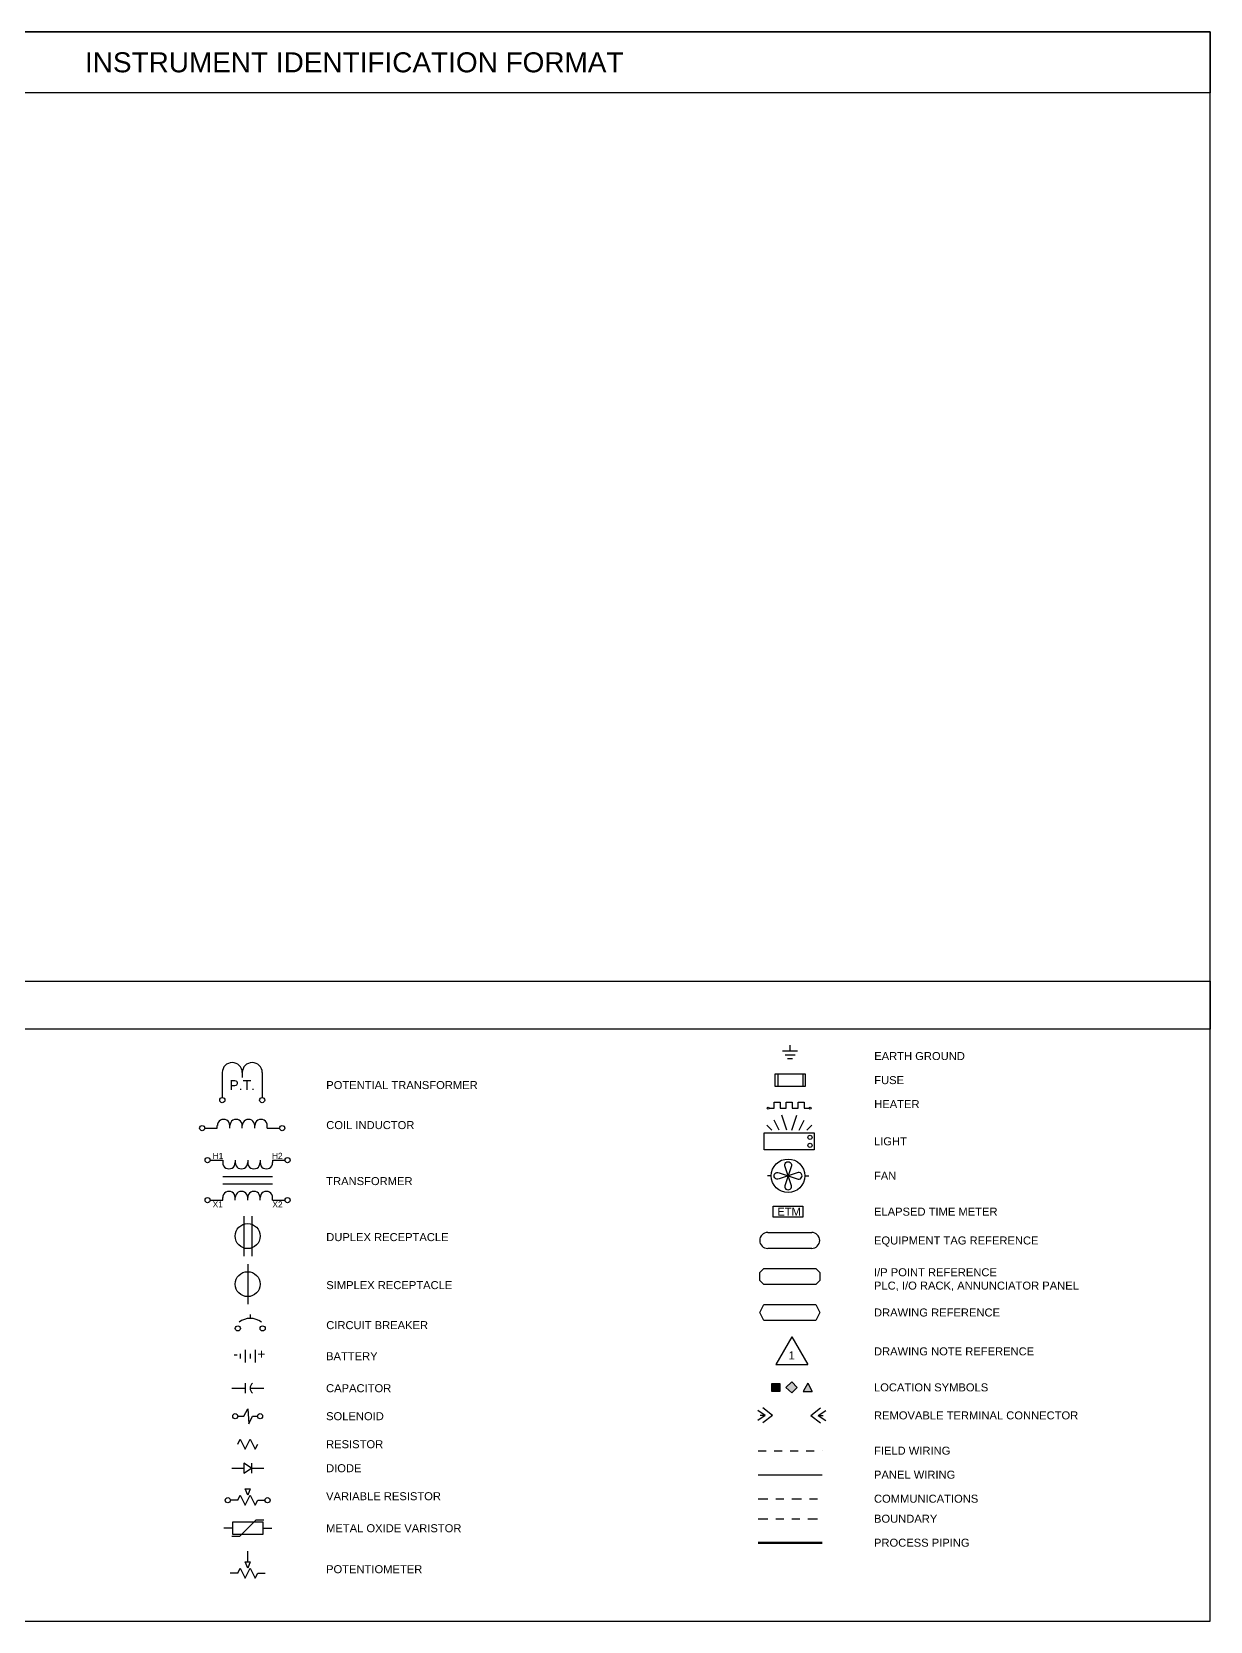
# Model space of a CAD drawing. Header units: inches. Extents: x 0 to 34, y 0 to 19.9.
# Drawn here: x 19.32 to 34.05, y 0 to 19.86 of the extents above; entities that cross this region are included whole.
import ezdxf
from ezdxf.enums import TextEntityAlignment as Align

# ---------------------------------------------------------------- set-up
doc = ezdxf.new("R2010")
doc.units = ezdxf.units.IN
doc.header["$MEASUREMENT"] = 0
for name, pattern in [('ACAD_ISO04W100', [30, 24, -3, 0, -3]), ('ACAD_ISO05W100', [33, 24, -3, 0, -3, 0, -3]), ('HIDDEN2', [0.1875, 0.125, -0.0625])]:
    doc.linetypes.add(name, pattern=pattern)
doc.layers.add('1_BORDER', color=52, linetype='Continuous', plot=False)
for name, color, linetype in [('GRY_20AWG', 9, 'Continuous'), ('MISC', 7, 'Continuous'), ('SYMS', 7, 'Continuous'), ('TERMS', 123, 'Continuous')]:
    doc.layers.add(name, color=color, linetype=linetype)
doc.styles.get("Standard").update_dxf_attribs({"font": 'arial.ttf'})
doc.styles.add('WD', font='arial.ttf')

# ---------------------------------------------------------------- blocks, each defined once
blk = doc.blocks.new('HGND2')
for p, q in [((0, 0.09375), (0, -0.09375)), ((0.046875, 0.0625), (0.046875, -0.0625)), ((0.09375, 0.03125), (0.09375, -0.03125))]:
    blk.add_line(p, q)
at = {"style": 'WD', "flags": 1}
blk.add_attdef('X4TERM01', (0, 0), '', height=0.01, dxfattribs=at)
blk = doc.blocks.new('HFU1')
for p, q in [((-0.188, -0.078), (-0.188, 0.078)), ((-0.188, 0.078), (0.188, 0.078)), ((-0.156, 0.078), (-0.156, -0.078)), ((0.156, 0.078), (0.156, -0.078)), ((0.188, 0.078), (0.188, -0.078)), ((0.188, -0.078), (-0.188, -0.078))]:
    blk.add_line(p, q)
at = {"style": 'WD', "width": 0.7}
for tag, height, p in [('INST', 0.0625, (0, 0.366)), ('LOC', 0.0625, (0, 0.281)), ('DESC1', 0.1, (0, -0.203)), ('DESC2', 0.1, (0, -0.312)), ('DESC3', 0.1, (0, -0.422))]:
    blk.add_attdef(tag, text='', height=height, dxfattribs=at).set_placement(p, align=Align.CENTER)
at = {"style": 'WD'}
blk.add_attdef('TAG1', text='', height=0.1, dxfattribs=at).set_placement((0, 0.125), align=Align.CENTER)
at = {"linetype": 'Continuous', "style": 'WD', "flags": 9}
for tag, p in [('ASSYCODE', (0.157, 0.251)), ('MFG', (0.156, 0.083)), ('CAT', (0.156, 0.102))]:
    blk.add_attdef(tag, text='', height=0.01, dxfattribs=at).set_placement(p, align=Align.CENTER)
at = {"style": 'WD', "width": 0.7}
blk.add_attdef('RATING1', text='', height=0.0938, dxfattribs=at).set_placement((0, 0), align=Align.MIDDLE_CENTER)
at = {"style": 'WD'}
for tag, p, flags in [('X4TERM01', (-0.188, 0), 1), ('FAMILY', (0.129, 0.108), 9), ('X1TERM02', (0.188, 0), 1)]:
    blk.add_attdef(tag, p, '', height=0.01, dxfattribs=dict(at, flags=flags))
for tag, p in [('X2LINK', (0, 0.109)), ('X8LINK', (0, -0.109))]:
    blk.add_attdef(tag, p, '', height=0.01, dxfattribs=at)
at = {"linetype": 'Continuous', "style": 'WD', "flags": 8}
blk.add_attdef('TERM01', text='', height=0.0625, dxfattribs=at).set_placement((-0.25, -0.016), align=Align.TOP_RIGHT)
blk.add_attdef('TERM02', text='', height=0.0625, dxfattribs=at).set_placement((0.25, -0.016), align=Align.TOP_LEFT)
blk = doc.blocks.new('A$C088a992e')
for p, q in [((-1.369, 0), (-1.2, 0)), ((-1.2, 0), (-1.2, 0.2)), ((-1.2, 0.2), (-1, 0.2)), ((-1, 0.2), (-1, 0)), ((-1, 0), (-0.8, 0)), ((-0.8, 0), (-0.8, 0.2)), ((-0.8, 0.2), (-0.6, 0.2)), ((-0.6, 0.2), (-0.6, 0)), ((-0.6, 0), (-0.4, 0)), ((-0.4, 0), (-0.4, 0.2)), ((-0.4, 0.2), (-0.2, 0.2)), ((-0.2, 0.2), (-0.2, 0)), ((-0.2, 0), (-0.033, 0))]:
    blk.add_line(p, q)
at = {"layer": 'SYMS'}
for centre in [(-1.401, 0), (-0.001, 0)]:
    blk.add_circle(centre, 0.0322, dxfattribs=at)
blk = doc.blocks.new('HXF1')
for p, q in [((-0.469, 0), (-0.312, 0)), ((-0.312, 0), (-0.312, -0.031)), ((-0.156, 0), (-0.156, -0.031)), ((0, 0), (0, -0.031)), ((0.156, 0), (0.156, -0.031)), ((0.312, 0), (0.467, 0)), ((0.312, 0), (0.312, -0.031)), ((-0.312, -0.203), (0.312, -0.203)), ((-0.312, -0.297), (0.312, -0.297)), ((-0.469, -0.5), (-0.312, -0.5)), ((-0.312, -0.5), (-0.312, -0.469)), ((-0.156, -0.5), (-0.156, -0.469)), ((0, -0.5), (0, -0.469)), ((0.156, -0.5), (0.156, -0.469)), ((0.312, -0.5), (0.312, -0.469)), ((0.312, -0.5), (0.467, -0.5))]:
    blk.add_line(p, q)
for centre in [(-0.501, 0), (0.499, 0), (-0.501, -0.5), (0.499, -0.5)]:
    blk.add_circle(centre, 0.0322)
for centre, start, end in [((-0.234, -0.031), 180, 0.001), ((-0.078, -0.031), 180, 0.001), ((0.078, -0.031), 180, 0.001), ((0.234, -0.031), 180, 0.001), ((-0.234, -0.469), 0.001, 180.002), ((-0.078, -0.469), 0.001, 180.002), ((0.078, -0.469), 0.001, 180.002), ((0.234, -0.469), 0.001, 180.002)]:
    blk.add_arc(centre, 0.0781, start, end)
at = {"style": 'WD', "width": 0.7}
for tag, p in [('INST', (-0.591, 0.006)), ('DESC1', (-0.591, -0.32)), ('LOC', (-0.591, -0.164)), ('DESC2', (-0.591, -0.476))]:
    blk.add_attdef(tag, text='', height=0.125, dxfattribs=at).set_placement(p, align=Align.RIGHT)
at = {"linetype": 'Continuous', "style": 'WD', "flags": 8}
for tag, p in [('TERM03', (-0.031, 0.016)), ('TERM02', (0.438, 0.016))]:
    blk.add_attdef(tag, text='', height=0.125, dxfattribs=at).set_placement(p, align=Align.RIGHT)
at = {"style": 'WD'}
for tag, p, height, flags in [('X4TERM01', (-0.533, 0), 0.0125, 1), ('X2TERM01', (-0.501, 0.032), 0.0125, 1), ('X2TERM03', (0, 0.009), 0.0125, 1), ('X2TERM02', (0.499, 0.032), 0.0125, 1), ('X1TERM02', (0.531, 0), 0.0125, 1), ('FAMILY', (0.46, -0.247), 0.01, 9), ('X4TERM04', (-0.533, -0.5), 0.0125, 1), ('X8TERM04', (-0.501, -0.532), 0.0125, 1), ('X8TERM06', (0, -0.507), 0.0125, 1), ('X8TERM05', (0.499, -0.532), 0.0125, 1), ('X1TERM05', (0.531, -0.5), 0.0125, 1)]:
    blk.add_attdef(tag, p, '', height=height, dxfattribs=dict(at, flags=flags))
at = {"linetype": 'Continuous', "style": 'WD', "flags": 8}
blk.add_attdef('TERM01', (-0.438, 0.016), '', height=0.125, dxfattribs=at)
at = {"style": 'WD'}
blk.add_attdef('TAG1', (0.524, -0.219), '', height=0.125, dxfattribs=at)
at = {"linetype": 'Continuous', "style": 'WD', "flags": 9}
for tag, p in [('ASSYCODE', (0.487, -0.313)), ('MFG', (0.484, -0.295)), ('CAT', (0.485, -0.275))]:
    blk.add_attdef(tag, text='', height=0.01, dxfattribs=at).set_placement(p, align=Align.CENTER)
at = {"style": 'WD', "width": 0.7}
blk.add_attdef('RATING1', (0.556, -0.375), '', height=0.125, dxfattribs=at)
at = {"linetype": 'Continuous', "style": 'WD', "flags": 8}
for tag, p in [('TERM06', (-0.031, -0.516)), ('TERM05', (0.438, -0.516))]:
    blk.add_attdef(tag, text='', height=0.125, dxfattribs=at).set_placement(p, align=Align.TOP_RIGHT)
blk.add_attdef('TERM04', text='', height=0.125, dxfattribs=at).set_placement((-0.438, -0.516), align=Align.TOP_LEFT)
blk = doc.blocks.new('A$C3326bb20')
at = {"layer": 'SYMS'}
for p, q in [((-0.968, 0), (-0.812, 0)), ((-0.812, 0), (-0.812, 0.031)), ((-0.655, 0), (-0.655, 0.031)), ((-0.499, 0), (-0.499, 0.031)), ((-0.343, 0), (-0.343, 0.031)), ((-0.187, 0), (-0.187, 0.031)), ((-0.187, 0), (-0.032, 0))]:
    blk.add_line(p, q, dxfattribs=at)
for centre in [(-1, 0), (0, 0)]:
    blk.add_circle(centre, 0.0322, dxfattribs=at)
for centre in [(-0.733, 0.031), (-0.577, 0.031), (-0.421, 0.031), (-0.265, 0.031)]:
    blk.add_arc(centre, 0.0781, 0.001, 180.002, dxfattribs=at)
blk = doc.blocks.new('HCN1PJ')
for p, q in [((-0.031, 0), (-0.125, 0.062)), ((-0.031, 0), (-0.125, -0.062)), ((-0.031, 0), (-0.094, 0)), ((0.062, 0), (-0.062, 0.094)), ((0.062, 0), (-0.062, -0.094))]:
    blk.add_line(p, q)
at = {"style": 'WD', "width": 0.7}
for tag, p in [('LOC', (0.094, 0.68)), ('INST', (0.094, 0.85)), ('DESC1', (0.094, 0.511)), ('DESC2', (0.094, 0.354))]:
    blk.add_attdef(tag, p, '', height=0.125, dxfattribs=at)
at = {"style": 'WD'}
for tag, p, height in [('TAG1', (0.094, 0.094), 0.125), ('X2LINK', (-0.062, 0.125), 0.01), ('X8LINK', (-0.062, -0.125), 0.01)]:
    blk.add_attdef(tag, p, '', height=height, dxfattribs=at)
for tag, p, height, flags in [('X4TERMDESC01', (-0.106, 0.022), 0.01, 1), ('X4TERM01', (-0.094, 0), 0.0125, 1), ('WDBLKNAM', (0.048, 0.104), 0.01, 9), ('FAMILY', (0.048, 0.121), 0.01, 9), ('X1TERM02', (0.062, 0), 0.0125, 1), ('X1TERMDESC02', (0.067, 0.016), 0.01, 1)]:
    blk.add_attdef(tag, p, '', height=height, dxfattribs=dict(at, flags=flags))
at = {"linetype": 'Continuous', "style": 'WD', "flags": 9}
for tag, p in [('ASSYCODE', (0.067, 0.044)), ('MFG', (0.072, 0.057)), ('CAT', (0.073, 0.077))]:
    blk.add_attdef(tag, text='', height=0.01, dxfattribs=at).set_placement(p, align=Align.CENTER)
at = {"linetype": 'Continuous', "style": 'WD', "flags": 8}
blk.add_attdef('TERM01', text='', height=0.125, dxfattribs=at).set_placement((-0.156, -0.047), align=Align.TOP_RIGHT)
blk.add_attdef('TERM02', text='', height=0.125, dxfattribs=at).set_placement((0.062, -0.047), align=Align.TOP_LEFT)
blk = doc.blocks.new('HCN1JP')
for p, q in [((-0.062, 0), (0.062, 0.094)), ((-0.062, 0), (0.062, -0.094)), ((0.031, 0), (0.125, 0.062)), ((0.031, 0), (0.125, -0.062)), ((0.031, 0), (0.094, 0))]:
    blk.add_line(p, q)
at = {"style": 'WD', "width": 0.7}
for tag, p in [('LOC', (0.156, 0.68)), ('INST', (0.156, 0.85)), ('DESC1', (0.156, 0.511)), ('DESC2', (0.156, 0.354))]:
    blk.add_attdef(tag, p, '', height=0.125, dxfattribs=at)
at = {"style": 'WD'}
for tag, p, height in [('TAG1', (0.156, 0.094), 0.125), ('X2LINK', (0.062, 0.125), 0.01), ('X8LINK', (0.062, -0.125), 0.01)]:
    blk.add_attdef(tag, p, '', height=height, dxfattribs=at)
for tag, p, height, flags in [('X4TERMDESC02', (-0.081, 0.026), 0.01, 1), ('X4TERM02', (-0.062, 0), 0.0125, 1), ('X1TERM01', (0.094, 0), 0.0125, 1), ('X1TERMDESC01', (0.108, 0.021), 0.01, 1), ('FAMILY', (0.205, 0.059), 0.01, 9), ('WDBLKNAM', (0.338, 0.059), 0.01, 9)]:
    blk.add_attdef(tag, p, '', height=height, dxfattribs=dict(at, flags=flags))
at = {"linetype": 'Continuous', "style": 'WD', "flags": 9}
for tag, p in [('ASSYCODE', (0.291, 0.037)), ('MFG', (0.29, 0.057)), ('CAT', (0.292, 0.077))]:
    blk.add_attdef(tag, text='', height=0.01, dxfattribs=at).set_placement(p, align=Align.CENTER)
at = {"linetype": 'Continuous', "style": 'WD', "flags": 8}
blk.add_attdef('TERM02', text='', height=0.125, dxfattribs=at).set_placement((-0.062, -0.047), align=Align.TOP_RIGHT)
blk.add_attdef('TERM01', text='', height=0.125, dxfattribs=at).set_placement((0.156, -0.047), align=Align.TOP_LEFT)
blk = doc.blocks.new('A$C1dbf154c')
for p, q in [((-0.05, 0.25), (-0.05, -0.25)), ((0.05, 0.25), (0.05, -0.25))]:
    blk.add_line(p, q)
at = {"layer": 'SYMS'}
blk.add_circle((0, 0), 0.156, dxfattribs=at)
blk = doc.blocks.new('A$Cfca76381')
blk.add_line((0, 0.25), (0, -0.25))
at = {"layer": 'SYMS'}
blk.add_circle((0, 0), 0.156, dxfattribs=at)
blk = doc.blocks.new('HBA1')
for p, q in [((-0.094, 0.031), (-0.094, -0.031)), ((-0.031, 0.078), (-0.031, -0.078)), ((0.031, 0.031), (0.031, -0.031)), ((0.094, 0.078), (0.094, -0.078))]:
    blk.add_line(p, q)
at = {"style": 'WD'}
for tag, width, p in [('INST', 0.7, (0.006, 0.466)), ('LOC', 0.7, (0.006, 0.296)), ('TAG1', 0.9, (0, 0.14)), ('RATING1', 0.9, (0.006, -0.219)), ('DESC1', 0.7, (0, -0.375)), ('DESC2', 0.7, (0, -0.531))]:
    blk.add_attdef(tag, text='', height=0.125, dxfattribs=dict(at, width=width)).set_placement(p, align=Align.CENTER)
at = {"linetype": 'Continuous', "style": 'WD'}
blk.add_attdef('TERM01', text='', height=0.125, dxfattribs=at).set_placement((-0.122, 0.09), align=Align.TOP_RIGHT)
at = {"style": 'WD', "flags": 1}
for tag, p in [('X4TERM01', (-0.094, 0)), ('X1TERM02', (0.094, 0))]:
    blk.add_attdef(tag, p, '', height=0.0125, dxfattribs=at)
at = {"linetype": 'Continuous', "style": 'WD', "flags": 9}
blk.add_attdef('ASSYCODE', text='', height=0.01, dxfattribs=at).set_placement((0.001, 0.059), align=Align.CENTER)
at = {"style": 'WD', "flags": 9}
blk.add_attdef('FAMILY', text='', height=0.01, dxfattribs=at).set_placement((-0.005, 0.107), align=Align.CENTER)
at = {"linetype": 'Continuous', "style": 'WD', "flags": 1}
for tag, p in [('MFG', (0, 0.078)), ('CAT', (0, 0.097))]:
    blk.add_attdef(tag, text='', height=0.01, dxfattribs=at).set_placement(p, align=Align.MIDDLE)
at = {"linetype": 'Continuous', "style": 'WD'}
blk.add_attdef('TERM02', text='', height=0.125, dxfattribs=at).set_placement((0.122, 0.09), align=Align.TOP_LEFT)
blk = doc.blocks.new('HCA1')
blk.add_line((-0.031, 0.062), (-0.031, -0.062))
blk.add_arc((0.109, 0), 0.0781, 126.8699, 233.1301)
at = {"style": 'WD'}
for tag, width, p in [('INST', 0.7, (0, 0.888)), ('LOC', 0.7, (0, 0.719)), ('DESC1', 0.7, (0, 0.562)), ('DESC2', 0.7, (0, 0.406)), ('RATING1', 0.9, (0.006, 0.094))]:
    blk.add_attdef(tag, text='', height=0.125, dxfattribs=dict(at, width=width)).set_placement(p, align=Align.CENTER)
blk.add_attdef('TAG1', text='', height=0.125, dxfattribs=at).set_placement((0, 0.25), align=Align.CENTER)
for tag, p, height, flags in [('X4TERM01', (-0.031, 0), 0.0125, 1), ('X1TERM02', (0.031, 0), 0.0125, 1), ('FAMILY', (0.205, 0.152), 0.01, 9)]:
    blk.add_attdef(tag, p, '', height=height, dxfattribs=dict(at, flags=flags))
at = {"linetype": 'Continuous', "style": 'WD', "flags": 9}
for tag, p in [('ASSYCODE', (0.219, 0.062)), ('MFG', (0.228, 0.089)), ('CAT', (0.23, 0.108))]:
    blk.add_attdef(tag, text='', height=0.01, dxfattribs=at).set_placement(p, align=Align.CENTER)
at = {"linetype": 'Continuous', "style": 'WD', "flags": 8}
blk.add_attdef('TERM01', text='', height=0.125, dxfattribs=at).set_placement((-0.094, -0.047), align=Align.TOP_RIGHT)
blk.add_attdef('TERM02', text='', height=0.125, dxfattribs=at).set_placement((0.094, -0.047), align=Align.TOP_LEFT)
at = {"style": 'WD', "width": 0.9}
blk.add_attdef('RATING2', text='', height=0.125, dxfattribs=at).set_placement((0.006, -0.203), align=Align.TOP_CENTER)
blk = doc.blocks.new('HSV1')
for p, q in [((-0.123, 0), (-0.047, 0)), ((-0.047, 0), (0, 0.094)), ((0, 0.094), (0.016, -0.094)), ((0.016, -0.094), (0.062, 0)), ((0.062, 0), (0.123, 0))]:
    blk.add_line(p, q)
for centre in [(-0.155, 0), (0.155, 0)]:
    blk.add_circle(centre, 0.0322)
at = {"style": 'WD', "width": 0.7}
for tag, p in [('INST', (0, 0.451)), ('LOC', (0, 0.281))]:
    blk.add_attdef(tag, text='', height=0.125, dxfattribs=at).set_placement(p, align=Align.CENTER)
at = {"style": 'WD'}
blk.add_attdef('TAG1', text='', height=0.125, dxfattribs=at).set_placement((0, 0.125), align=Align.CENTER)
for tag, p, height, flags in [('X4TERM01', (-0.188, 0), 0.0125, 1), ('FAMILY', (0.129, 0.108), 0.01, 9), ('X1TERM02', (0.188, 0), 0.0125, 1)]:
    blk.add_attdef(tag, p, '', height=height, dxfattribs=dict(at, flags=flags))
at = {"linetype": 'Continuous', "style": 'WD', "flags": 9}
for tag, p in [('ASSYCODE', (0.156, 0.047)), ('MFG', (0.156, 0.067)), ('CAT', (0.156, 0.087))]:
    blk.add_attdef(tag, text='', height=0.01, dxfattribs=at).set_placement(p, align=Align.CENTER)
at = {"style": 'WD'}
for tag, p, width in [('DESC1', (1.125, 0), 0.9), ('DESC2', (1.125, -0.156), 0.9), ('DESC3', (1.125, -0.312), 0.9), ('XREF', (1.133, -0.473), 0.8), ('WDTAGALT', (1.133, -0.629), 0.8)]:
    blk.add_attdef(tag, p, '', height=0.125, dxfattribs=dict(at, width=width))
at = {"linetype": 'Continuous', "style": 'WD', "flags": 8}
blk.add_attdef('TERM01', text='', height=0.125, dxfattribs=at).set_placement((-0.25, -0.031), align=Align.TOP_RIGHT)
at = {"style": 'WD'}
blk.add_attdef('RATING1', (0.078, -0.313), '', height=0.125, dxfattribs=at)
at = {"linetype": 'Continuous', "style": 'WD', "flags": 8}
blk.add_attdef('TERM02', text='', height=0.125, dxfattribs=at).set_placement((0.25, -0.031), align=Align.TOP_LEFT)
blk = doc.blocks.new('HRE1')
for p, q in [((-0.125, 0), (-0.094, 0.062)), ((-0.094, 0.062), (-0.031, -0.062)), ((-0.031, -0.062), (0.031, 0.062)), ((0.031, 0.062), (0.094, -0.062)), ((0.094, -0.062), (0.125, 0))]:
    blk.add_line(p, q)
at = {"style": 'WD'}
for tag, width, p in [('INST', 0.7, (0, 0.888)), ('LOC', 0.7, (0, 0.719)), ('DESC1', 0.7, (0, 0.562)), ('DESC2', 0.7, (0, 0.406)), ('RATING1', 0.9, (0.006, 0.094))]:
    blk.add_attdef(tag, text='', height=0.125, dxfattribs=dict(at, width=width)).set_placement(p, align=Align.CENTER)
blk.add_attdef('TAG1', text='', height=0.125, dxfattribs=at).set_placement((0, 0.25), align=Align.CENTER)
for tag, p, height, flags in [('X4TERM01', (-0.125, 0), 0.0125, 1), ('X1TERM02', (0.125, 0), 0.0125, 1), ('FAMILY', (0.205, 0.152), 0.01, 9)]:
    blk.add_attdef(tag, p, '', height=height, dxfattribs=dict(at, flags=flags))
at = {"linetype": 'Continuous', "style": 'WD', "flags": 9}
for tag, p in [('ASSYCODE', (0.219, 0.062)), ('MFG', (0.228, 0.089)), ('CAT', (0.23, 0.108))]:
    blk.add_attdef(tag, text='', height=0.01, dxfattribs=at).set_placement(p, align=Align.CENTER)
at = {"linetype": 'Continuous', "style": 'WD', "flags": 8}
blk.add_attdef('TERM01', text='', height=0.125, dxfattribs=at).set_placement((-0.219, -0.031), align=Align.TOP_RIGHT)
at = {"style": 'WD', "width": 0.9}
blk.add_attdef('RATING2', text='', height=0.125, dxfattribs=at).set_placement((0.006, -0.188), align=Align.TOP_CENTER)
at = {"linetype": 'Continuous', "style": 'WD', "flags": 8}
blk.add_attdef('TERM02', text='', height=0.125, dxfattribs=at).set_placement((0.219, -0.031), align=Align.TOP_LEFT)
blk = doc.blocks.new('HDI1')
for p, q in [((0.047, 0), (-0.047, 0.062)), ((-0.047, 0.062), (-0.047, -0.062)), ((-0.047, -0.062), (0.047, 0)), ((0.047, 0.062), (0.047, -0.062))]:
    blk.add_line(p, q)
at = {"style": 'WD'}
for tag, width, p in [('INST', 0.7, (0, 0.888)), ('LOC', 0.7, (0, 0.719)), ('DESC1', 0.7, (0, 0.562)), ('DESC2', 0.7, (0, 0.406)), ('RATING1', 0.9, (0.006, 0.094))]:
    blk.add_attdef(tag, text='', height=0.125, dxfattribs=dict(at, width=width)).set_placement(p, align=Align.CENTER)
blk.add_attdef('TAG1', text='', height=0.125, dxfattribs=at).set_placement((0, 0.25), align=Align.CENTER)
for tag, p, height, flags in [('X4TERM01', (-0.047, 0), 0.0125, 1), ('X1TERM02', (0.047, 0), 0.0125, 1), ('WDBLKNAM', (0.205, 0.133), 0.01, 9), ('FAMILY', (0.205, 0.152), 0.01, 9)]:
    blk.add_attdef(tag, p, '', height=height, dxfattribs=dict(at, flags=flags))
at = {"linetype": 'Continuous', "style": 'WD', "flags": 9}
for tag, p in [('ASSYCODE', (0.219, 0.062)), ('MFG', (0.228, 0.089)), ('CAT', (0.23, 0.108))]:
    blk.add_attdef(tag, text='', height=0.01, dxfattribs=at).set_placement(p, align=Align.CENTER)
at = {"linetype": 'Continuous', "style": 'WD', "flags": 8}
blk.add_attdef('TERM01', text='', height=0.125, dxfattribs=at).set_placement((-0.125, -0.031), align=Align.TOP_RIGHT)
at = {"style": 'WD', "width": 0.9}
blk.add_attdef('RATING2', text='', height=0.125, dxfattribs=at).set_placement((0.006, -0.188), align=Align.TOP_CENTER)
at = {"linetype": 'Continuous', "style": 'WD', "flags": 8}
blk.add_attdef('TERM02', text='', height=0.125, dxfattribs=at).set_placement((0.109, -0.031), align=Align.TOP_LEFT)
blk = doc.blocks.new('HVR1TZR')
for p, q in [((-0.125, 0), (-0.217, 0)), ((-0.125, 0), (-0.094, 0.062)), ((-0.094, 0.062), (-0.031, -0.062)), ((0, 0.062), (-0.031, 0.141)), ((-0.031, 0.141), (0.031, 0.141)), ((-0.031, -0.062), (0.031, 0.062)), ((0.031, 0.141), (0, 0.062)), ((0.031, 0.062), (0.094, -0.062)), ((0.094, -0.062), (0.125, 0)), ((0.125, 0), (0.217, 0))]:
    blk.add_line(p, q)
for centre in [(-0.249, 0), (0.249, 0)]:
    blk.add_circle(centre, 0.0322)
at = {"style": 'WD', "width": 0.7}
for tag, p in [('INST', (-0.094, 0.263)), ('LOC', (-0.094, 0.094))]:
    blk.add_attdef(tag, text='', height=0.125, dxfattribs=at).set_placement(p, align=Align.RIGHT)
at = {"style": 'WD', "width": 0.9}
blk.add_attdef('RATING2', (0.062, 0.219), '', height=0.125, dxfattribs=at)
at = {"style": 'WD'}
for tag, p, height, flags in [('X4TERM01', (-0.281, 0), 0.0125, 1), ('X2TERM01', (-0.25, 0.031), 0.0125, 1), ('X2TERM03', (0, 0.141), 0.0125, 1), ('FAMILY', (0.205, 0.152), 0.01, 9), ('X2TERM02', (0.25, 0.031), 0.0125, 1), ('X1TERM02', (0.281, 0), 0.0125, 1), ('X8TERM01', (-0.25, -0.031), 0.0125, 1), ('X8TERM02', (0.25, -0.031), 0.0125, 1)]:
    blk.add_attdef(tag, p, '', height=height, dxfattribs=dict(at, flags=flags))
at = {"linetype": 'Continuous', "style": 'WD', "flags": 8}
blk.add_attdef('TERM03', (0.031, 0.062), '', height=0.125, dxfattribs=at)
at = {"linetype": 'Continuous', "style": 'WD', "flags": 9}
for tag, p in [('ASSYCODE', (0.219, 0.062)), ('MFG', (0.228, 0.089)), ('CAT', (0.23, 0.108))]:
    blk.add_attdef(tag, text='', height=0.01, dxfattribs=at).set_placement(p, align=Align.CENTER)
at = {"linetype": 'Continuous', "style": 'WD', "flags": 8}
blk.add_attdef('TERM01', text='', height=0.125, dxfattribs=at).set_placement((-0.344, -0.016), align=Align.TOP_RIGHT)
at = {"style": 'WD'}
for tag, width, p in [('RATING1', 0.9, (0, -0.25)), ('DESC1', 0.7, (0, -0.563)), ('DESC2', 0.7, (0, -0.719))]:
    blk.add_attdef(tag, text='', height=0.125, dxfattribs=dict(at, width=width)).set_placement(p, align=Align.CENTER)
at = {"linetype": 'Continuous', "style": 'WD', "flags": 8}
blk.add_attdef('TERM02', text='', height=0.125, dxfattribs=at).set_placement((0.344, -0.016), align=Align.TOP_LEFT)
at = {"style": 'WD'}
blk.add_attdef('TAG1', text='', height=0.125, dxfattribs=at).set_placement((0, -0.406), align=Align.CENTER)
blk = doc.blocks.new('A$Cbaf1c96f')
for p, q in [((0, 0.231), (-0.2, -0.115)), ((0, 0.231), (0.2, -0.115)), ((-0.2, -0.115), (0.2, -0.115))]:
    blk.add_line(p, q)
at = {"style": 'WD'}
blk.add_attdef('NO.', text='', height=0.1, dxfattribs=at).set_placement((0, 0), align=Align.MIDDLE_CENTER)
blk = doc.blocks.new('A$Cc24f3e7d')
for p, q in [((0, 0.037), (-0.05, -0.05)), ((0, 0.037), (0.05, -0.05)), ((-0.05, -0.05), (0.05, -0.05))]:
    blk.add_line(p, q)
blk = doc.blocks.new('HXF1CT')
for p, q in [((-0.25, 0.344), (-0.25, 0.032)), ((0, 0.344), (0, 0.281)), ((0.25, 0.344), (0.25, 0.032))]:
    blk.add_line(p, q)
for centre in [(-0.249, 0), (0.249, 0)]:
    blk.add_circle(centre, 0.0322)
for centre in [(-0.125, 0.344), (0.125, 0.344)]:
    blk.add_arc(centre, 0.125, 0, 180)
at = {"style": 'WD', "width": 0.7}
for tag, p in [('INST', (-0.388, 0.577)), ('LOC', (-0.388, 0.408)), ('DESC1', (-0.388, 0.252)), ('DESC2', (-0.388, 0.095))]:
    blk.add_attdef(tag, text='', height=0.125, dxfattribs=at).set_placement(p, align=Align.RIGHT)
at = {"style": 'WD'}
blk.add_attdef('TYPE', text='', height=0.125, dxfattribs=at).set_placement((0, 0.125), align=Align.CENTER)
for tag, p, height, flags in [('FAMILY', (0.304, 0.191), 0.01, 9), ('X4TERM01', (-0.281, 0), 0.0125, 1), ('X1TERM02', (0.281, 0), 0.0125, 1), ('X8TERM01', (-0.249, -0.032), 0.0125, 1), ('X8TERM02', (0.249, -0.032), 0.0125, 1)]:
    blk.add_attdef(tag, p, '', height=height, dxfattribs=dict(at, flags=flags))
blk.add_attdef('TAG1', (0.368, 0.188), '', height=0.125, dxfattribs=at)
at = {"linetype": 'Continuous', "style": 'WD', "flags": 9}
for tag, p in [('ASSYCODE', (0.328, 0.125)), ('MFG', (0.327, 0.143)), ('CAT', (0.329, 0.162))]:
    blk.add_attdef(tag, text='', height=0.01, dxfattribs=at).set_placement(p, align=Align.CENTER)
at = {"style": 'WD', "width": 0.7}
blk.add_attdef('RATING1', (0.368, 0.031), '', height=0.125, dxfattribs=at)
at = {"linetype": 'Continuous', "style": 'WD', "flags": 8}
for tag, p in [('TERM01', (-0.188, -0.031)), ('TERM02', (0.328, -0.031))]:
    blk.add_attdef(tag, text='', height=0.125, dxfattribs=at).set_placement(p, align=Align.TOP_LEFT)
blk = doc.blocks.new('A$C13f34c5a')
for p, q in [((-0.1875, 0), (-0.3, 0)), ((0.1, 0.1), (-0.1, -0.1)), ((0.2, 0.1), (0.1, 0.1)), ((0.1875, 0), (0.3, 0)), ((-0.2, -0.1), (-0.1, -0.1))]:
    blk.add_line(p, q)
at = {"layer": 'SYMS'}
for p, q in [((-0.1875, -0.078125), (-0.1875, 0.078125)), ((-0.1875, 0.078125), (0.1875, 0.078125)), ((0.1875, 0.078125), (0.1875, -0.078125)), ((0.1875, -0.078125), (-0.1875, -0.078125))]:
    blk.add_line(p, q, dxfattribs=at)
blk = doc.blocks.new('HCB1')
blk.add_line((0, 0.173), (0, 0.126))
for centre in [(-0.155, 0), (0.155, 0)]:
    blk.add_circle(centre, 0.0322)
blk.add_arc((0, -0.109), 0.234, 53.1301, 126.8699)
at = {"style": 'WD', "width": 0.7}
for tag, p in [('INST', (0, 0.826)), ('DESC1', (0, 0.5)), ('LOC', (0, 0.656)), ('DESC2', (0, 0.344)), ('RATING1', (0, -0.188)), ('XREF', (0, -0.344))]:
    blk.add_attdef(tag, text='', height=0.125, dxfattribs=at).set_placement(p, align=Align.CENTER)
at = {"style": 'WD'}
blk.add_attdef('TAG1', text='', height=0.125, dxfattribs=at).set_placement((0, 0.188), align=Align.CENTER)
for tag, p in [('X2LINK', (0, 0.219)), ('X8LINK', (0, 0))]:
    blk.add_attdef(tag, p, '', height=0.01, dxfattribs=at)
for tag, p, height, flags in [('X4TERM01', (-0.188, 0), 0.0125, 1), ('X1TERM02', (0.188, 0), 0.0125, 1), ('CONTACT', (0.205, 0.133), 0.01, 9), ('FAMILY', (0.205, 0.152), 0.01, 9)]:
    blk.add_attdef(tag, p, '', height=height, dxfattribs=dict(at, flags=flags))
at = {"linetype": 'Continuous', "style": 'WD', "flags": 9}
for tag, p in [('ASSYCODE', (0.219, 0.062)), ('MFG', (0.228, 0.089)), ('CAT', (0.23, 0.108))]:
    blk.add_attdef(tag, text='', height=0.01, dxfattribs=at).set_placement(p, align=Align.CENTER)
at = {"linetype": 'Continuous', "style": 'WD', "flags": 8}
blk.add_attdef('TERM01', text='', height=0.125, dxfattribs=at).set_placement((-0.25, -0.031), align=Align.TOP_RIGHT)
blk.add_attdef('TERM02', text='', height=0.125, dxfattribs=at).set_placement((0.25, -0.031), align=Align.TOP_LEFT)
blk = doc.blocks.new('POTENTIOMETER')
for p, q in [((0.217, 0.141), (0.217, 0.277)), ((0.092, 0), (0, 0)), ((0.092, 0), (0.123, 0.062)), ((0.123, 0.062), (0.186, -0.062)), ((0.217, 0.062), (0.186, 0.141)), ((0.186, 0.141), (0.248, 0.141)), ((0.186, -0.062), (0.248, 0.062)), ((0.248, 0.141), (0.217, 0.062)), ((0.248, 0.062), (0.311, -0.062)), ((0.311, -0.062), (0.342, 0)), ((0.342, 0), (0.434, 0))]:
    blk.add_line(p, q)
at = {"style": 'WD', "width": 0.7}
for tag, p in [('INST', (0.123, 0.263)), ('LOC', (0.123, 0.094))]:
    blk.add_attdef(tag, text='', height=0.125, dxfattribs=at).set_placement(p, align=Align.RIGHT)
at = {"style": 'WD', "width": 0.9}
blk.add_attdef('RATING2', (0.279, 0.219), '', height=0.125, dxfattribs=at)
at = {"style": 'WD'}
for tag, p, height, flags in [('X4TERM01', (0, 0), 0.0125, 1), ('X2TERM03', (0.217, 0.141), 0.0125, 1), ('FAMILY', (0.422, 0.152), 0.01, 9), ('X1TERM02', (0.434, 0), 0.0125, 1)]:
    blk.add_attdef(tag, p, '', height=height, dxfattribs=dict(at, flags=flags))
at = {"linetype": 'Continuous', "style": 'WD', "flags": 8}
blk.add_attdef('TERM03', (0.248, 0.062), '', height=0.125, dxfattribs=at)
at = {"linetype": 'Continuous', "style": 'WD', "flags": 9}
for tag, p in [('ASSYCODE', (0.436, 0.062)), ('MFG', (0.445, 0.089)), ('CAT', (0.447, 0.108))]:
    blk.add_attdef(tag, text='', height=0.01, dxfattribs=at).set_placement(p, align=Align.CENTER)
at = {"linetype": 'Continuous', "style": 'WD', "flags": 8}
blk.add_attdef('TERM01', text='', height=0.125, dxfattribs=at).set_placement((-0.127, -0.016), align=Align.TOP_RIGHT)
at = {"style": 'WD'}
for tag, width, p in [('RATING1', 0.9, (0.217, -0.25)), ('DESC1', 0.7, (0.217, -0.563)), ('DESC2', 0.7, (0.217, -0.719))]:
    blk.add_attdef(tag, text='', height=0.125, dxfattribs=dict(at, width=width)).set_placement(p, align=Align.CENTER)
at = {"linetype": 'Continuous', "style": 'WD', "flags": 8}
blk.add_attdef('TERM02', text='', height=0.125, dxfattribs=at).set_placement((0.561, -0.016), align=Align.TOP_LEFT)
at = {"style": 'WD'}
blk.add_attdef('TAG1', text='', height=0.125, dxfattribs=at).set_placement((0.217, -0.406), align=Align.CENTER)
blk = doc.blocks.new('A$C032ed7fb')
blk.add_lwpolyline([(-0.19, 0.07), (0.18, 0.07), (0.18, -0.07), (-0.19, -0.07)], close=True)
blk.add_text('ETM', height=0.1).set_placement((-0.14, -0.05))
blk = doc.blocks.new('HDV1_009')
at = {"layer": 'SYMS'}
for p, q in [((-0.21, 0), (-0.258, 0)), ((0.21, 0), (0.258, 0))]:
    blk.add_line(p, q, dxfattribs=at)
for points in [[(0.112, 0.037), (-0.112, -0.037, -1.717378), (-0.112, 0.037), (0.112, -0.037, 1.717441)], [(0.037, -0.112), (-0.037, 0.112, -1.717378), (0.037, 0.112), (-0.037, -0.112, 1.717441)]]:
    blk.add_lwpolyline(points, format="xyb", close=True, dxfattribs=at)
for radius in [0.21, 0.0121]:
    blk.add_circle((0, 0), radius, dxfattribs=at)
at = {"style": 'WD', "width": 0.7}
for tag, p in [('INST', (0, 0.982)), ('LOC', (0, 0.813)), ('DESC1', (0, 0.656)), ('DESC2', (0, 0.5)), ('DESC3', (0, 0.352)), ('XREF', (0, -0.219))]:
    blk.add_attdef(tag, text='', height=0.125, dxfattribs=at).set_placement(p, align=Align.CENTER)
at = {"style": 'WD'}
blk.add_attdef('TAG1', text='', height=0.125, dxfattribs=at).set_placement((0, 0.242), align=Align.CENTER)
for tag, p, height, flags in [('X4TERM01', (-0.258, 0), 0.005, 1), ('FAMILY', (0.205, 0.152), 0.01, 9), ('X1TERM02', (0.258, 0), 0.005, 1)]:
    blk.add_attdef(tag, p, '', height=height, dxfattribs=dict(at, flags=flags))
at = {"style": 'WD', "flags": 9}
for tag, p in [('ASSYCODE', (0.23, 0.071)), ('MFG', (0.228, 0.089)), ('CAT', (0.23, 0.108))]:
    blk.add_attdef(tag, text='', height=0.01, dxfattribs=at).set_placement(p, align=Align.CENTER)
at = {"style": 'WD', "width": 0.8}
blk.add_attdef('TERM01', text='', height=0.125, dxfattribs=at).set_placement((-0.313, -0.015), align=Align.TOP_RIGHT)
blk.add_attdef('TERM02', text='', height=0.125, dxfattribs=at).set_placement((0.313, -0.015), align=Align.TOP_LEFT)
blk = doc.blocks.new('ENC LIGHT')
for p, q in [((-0.411, 0.088), (-0.474, 0.213)), ((-0.318, 0.088), (-0.38, 0.275)), ((-0.255, 0.088), (-0.193, 0.275)), ((-0.161, 0.088), (-0.099, 0.213)), ((-0.599, -0.156), (-0.599, 0.056)), ((-0.599, 0.056), (0.026, 0.056)), ((-0.505, 0.088), (-0.568, 0.15)), ((-0.068, 0.088), (-0.005, 0.15)), ((0.026, 0.056), (0.026, -0.156)), ((0.026, -0.156), (-0.599, -0.156))]:
    blk.add_line(p, q)
for centre in [(-0.026, 0), (-0.026, -0.1)]:
    blk.add_circle(centre, 0.0262)
at = {"style": 'WD'}
for tag, p in [('RATING1', (-0.286, 0.757)), ('DESC2', (-0.286, 0.619)), ('DESC1', (-0.286, 0.463))]:
    blk.add_attdef(tag, text='', height=0.1, dxfattribs=at).set_placement(p, align=Align.CENTER)
at = {"style": 'WD', "flags": 8}
blk.add_attdef('TERM01', text='', height=0.1, dxfattribs=at).set_placement((-0.693, 0.194), align=Align.TOP_RIGHT)
at = {"style": 'WD'}
blk.add_attdef('TAG1', text='', height=0.1, dxfattribs=at).set_placement((-0.286, -0.037), align=Align.MIDDLE_CENTER)
for tag, p, height, flags in [('X1TERM03', (0, 0), 0.0125, 1), ('X4TERM01', (-0.599, -0.037), 0.0125, 1), ('FAMILY', (-0.312, -0.182), 0.01, 9), ('X1TERM02', (0, -0.1), 0.0125, 1)]:
    blk.add_attdef(tag, p, '', height=height, dxfattribs=dict(at, flags=flags))
at = {"linetype": 'Continuous', "style": 'WD', "flags": 8}
blk.add_attdef('TERM02', text='', height=0.1, dxfattribs=at).set_placement((0.12, 0.194), align=Align.TOP_LEFT)
at = {"linetype": 'Continuous', "style": 'WD', "flags": 9}
for tag, p in [('ASSYCODE', (-0.287, -0.109)), ('MFG', (-0.289, -0.126)), ('CAT', (-0.287, -0.146))]:
    blk.add_attdef(tag, text='', height=0.01, dxfattribs=at).set_placement(p, align=Align.CENTER)
at = {"style": 'WD', "width": 0.7}
for tag, p in [('INST', (-0.286, -0.506)), ('LOC', (-0.286, -0.35))]:
    blk.add_attdef(tag, text='', height=0.125, dxfattribs=at).set_placement(p, align=Align.CENTER)

msp = doc.modelspace()

# ---------------------------------------------------------------- hatches: boundary and pattern name
at = {"transparency": 33554687}
h = msp.add_hatch(color=256, dxfattribs=at)
h.dxf.hatch_style = 1
h.paths.add_polyline_path([(29.018, 2.972), (28.96, 2.872), (29.075, 2.872)])
h.paths.add_polyline_path([(28.747, 2.922), (28.818, 2.852), (28.888, 2.922), (28.818, 2.993)])
h.paths.add_polyline_path([(28.668, 2.872), (28.668, 2.972), (28.568, 2.972), (28.568, 2.872)])
h = msp.add_hatch(color=7, dxfattribs=at)
h.dxf.hatch_style = 1
h.paths.add_polyline_path([(28.668, 2.872), (28.668, 2.972), (28.568, 2.972), (28.568, 2.872)])

# ---------------------------------------------------------------- linework, layer by layer
msp.add_line((28.798, 7.122), (28.798, 7.2))
at = {"linetype": 'HIDDEN2', "ltscale": 0.5}
msp.add_line((28.4, 2.131), (29.2, 2.131), dxfattribs=at)
at = {"ltscale": 0.5}
msp.add_line((28.4, 1.831), (29.2, 1.831), dxfattribs=at)
at = {"linetype": 'ACAD_ISO04W100', "ltscale": 0.005}
msp.add_line((28.4, 1.531), (29.2, 1.531), dxfattribs=at)
at = {"linetype": 'ACAD_ISO05W100', "ltscale": 0.005}
msp.add_line((28.4, 1.281), (29.2, 1.281), dxfattribs=at)
at = {"lineweight": 100, "ltscale": 0.004}
msp.add_line((28.4, 0.981), (29.2, 0.981), dxfattribs=at)
for points in [[(12.65, 19.863), (34.05, 19.863), (34.05, 19.1), (12.65, 19.1)], [(0, 8), (34.05, 8), (34.05, 7.4), (0, 7.4)], [(28.468, 4.408), (29.118, 4.408), (29.168, 4.358), (29.168, 4.258), (29.118, 4.208), (28.468, 4.208), (28.418, 4.258), (28.418, 4.358)], [(28.468, 3.958), (29.118, 3.958), (29.168, 3.858), (29.168, 3.858), (29.118, 3.758), (28.468, 3.758), (28.418, 3.858), (28.418, 3.858)], [(28.747, 2.922), (28.818, 2.993), (28.888, 2.922), (28.818, 2.852)], [(28.568, 2.972), (28.668, 2.972), (28.668, 2.872), (28.568, 2.872)]]:
    msp.add_lwpolyline(points, close=True)
for points in [[(28.518, 4.858), (29.068, 4.858)], [(29.068, 4.658), (28.518, 4.658)]]:
    msp.add_lwpolyline(points)
for centre, start, end in [((28.518, 4.758), 90, 270), ((29.068, 4.758), 270, 90)]:
    msp.add_arc(centre, 0.1, start, end)
at = {"layer": '1_BORDER'}
msp.add_lwpolyline([(0, 0), (34.05, 0), (34.05, 19.863), (0, 19.863)], close=True, dxfattribs=at)
at = {"layer": 'GRY_20AWG'}
for p, q in [((21.818, 2.912), (21.986, 2.912)), ((22.049, 2.912), (22.218, 2.912)), ((21.818, 1.912), (21.971, 1.912)), ((22.064, 1.912), (22.218, 1.912))]:
    msp.add_line(p, q, dxfattribs=at)

# ---------------------------------------------------------------- block references
for name, p, xscale, yscale, zscale in [('A$C088a992e', (29.05, 6.412), 0.375, 0.375, 0.375), ('A$Cc24f3e7d', (29.018, 2.93), 1.154700538379233, 1.154700538379233, 1.154700538379233)]:
    msp.add_blockref(name, p, dxfattribs=dict(xscale=xscale, yscale=yscale, zscale=zscale))
for name, p in [('A$C3326bb20', (22.45, 6.162)), ('ENC LIGHT', (29.074, 6.047)), ('A$C032ed7fb', (28.778, 5.118)), ('A$C1dbf154c', (22.018, 4.812)), ('A$Cfca76381', (22.018, 4.212)), ('A$C13f34c5a', (22.018, 1.162)), ('POTENTIOMETER', (21.801, 0.6))]:
    msp.add_blockref(name, p)
ref = msp.add_blockref('A$Cbaf1c96f', (28.818, 3.322))
ref.add_attrib('NO.', '1', dxfattribs={"height": 0.1}).set_placement((28.818, 3.322), align=Align.MIDDLE_CENTER)
at = {"layer": 'SYMS'}
ref = msp.add_blockref('HXF1CT', (21.95, 6.512), dxfattribs=at)
ref.add_attrib('TYPE', 'P.T.', dxfattribs={"layer": 'MISC', "color": 7, "height": 0.125}).set_placement((21.95, 6.637), align=Align.CENTER)
at = {"layer": 'SYMS', "rotation": 270}
msp.add_blockref('HGND2', (28.798, 7.122), dxfattribs=at)
at = {"layer": 'SYMS'}
for name, p in [('HFU1', (28.8, 6.762)), ('HDV1_009', (28.773, 5.566)), ('HCB1', (22.05, 3.659)), ('HCA1', (22.018, 2.912)), ('HSV1', (22.018, 2.562)), ('HCN1PJ', (28.518, 2.572)), ('HCN1JP', (29.118, 2.572)), ('HRE1', (22.018, 2.212)), ('HDI1', (22.018, 1.912)), ('HVR1TZR', (22.018, 1.512))]:
    msp.add_blockref(name, p, dxfattribs=at)
ref = msp.add_blockref('HXF1', (22.018, 5.762), dxfattribs=at)
ref.add_attrib('TERM04', 'X1', dxfattribs={"layer": 'TERMS', "color": 7, "linetype": 'Continuous', "height": 0.075, "flags": 8}).set_placement((21.58, 5.247), align=Align.TOP_LEFT)
ref.add_attrib('TERM05', 'X2', dxfattribs={"layer": 'TERMS', "color": 7, "linetype": 'Continuous', "height": 0.075, "flags": 8}).set_placement((22.455, 5.247), align=Align.TOP_RIGHT)
ref.add_attrib('TERM02', 'H2', dxfattribs={"layer": 'TERMS', "color": 7, "linetype": 'Continuous', "height": 0.075, "flags": 8}).set_placement((22.455, 5.778), align=Align.RIGHT)
ref.add_attrib('TERM01', 'H1', (21.58, 5.778), dxfattribs={"layer": 'TERMS', "color": 7, "linetype": 'Continuous', "height": 0.075, "flags": 8})
ref = msp.add_blockref('HBA1', (22.018, 3.312), dxfattribs=at)
ref.add_attrib('TERM02', '+', dxfattribs={"layer": 'TERMS', "color": 7, "linetype": 'Continuous', "height": 0.125}).set_placement((22.139, 3.403), align=Align.TOP_LEFT)
ref.add_attrib('TERM01', '-', dxfattribs={"layer": 'TERMS', "color": 7, "linetype": 'Continuous', "height": 0.125}).set_placement((21.896, 3.403), align=Align.TOP_RIGHT)

# ---------------------------------------------------------------- texts
msp.add_text('INSTRUMENT IDENTIFICATION FORMAT', height=0.25).set_placement((23.35, 19.481), align=Align.MIDDLE_CENTER)
for s, p in [('FUSE', (29.85, 6.762)), ('POTENTIAL TRANSFORMER', (23, 6.7)), ('HEATER', (29.85, 6.462)), ('COIL INDUCTOR', (23, 6.2)), ('LIGHT', (29.847, 5.997)), ('FAN', (29.847, 5.566)), ('TRANSFORMER', (23, 5.5)), ('ELAPSED TIME METER', (29.847, 5.118)), ('DUPLEX RECEPTACLE', (23, 4.8)), ('EQUIPMENT TAG REFERENCE', (29.847, 4.758)), ('SIMPLEX RECEPTACLE', (23, 4.2)), ('DRAWING REFERENCE', (29.847, 3.858)), ('CIRCUIT BREAKER', (23, 3.7)), ('DRAWING NOTE REFERENCE', (29.847, 3.372)), ('BATTERY', (22.998, 3.312)), ('CAPACITOR', (22.998, 2.912)), ('LOCATION SYMBOLS', (29.847, 2.922)), ('SOLENOID', (22.998, 2.562)), ('REMOVABLE TERMINAL CONNECTOR', (29.847, 2.572)), ('RESISTOR', (22.998, 2.212)), ('FIELD WIRING', (29.847, 2.131)), ('DIODE', (22.998, 1.912)), ('PANEL WIRING', (29.847, 1.831)), ('VARIABLE RESISTOR', (22.998, 1.562)), ('COMMUNICATIONS', (29.847, 1.531)), ('METAL OXIDE VARISTOR', (22.998, 1.162)), ('BOUNDARY', (29.847, 1.281)), ('PROCESS PIPING', (29.847, 0.981)), ('POTENTIOMETER', (22.998, 0.65))]:
    msp.add_text(s, height=0.1).set_placement(p, align=Align.MIDDLE_LEFT)
at = {"char_height": 0.1, "attachment_point": 4}
for s, insert in [('EARTH GROUND', (29.85, 7.062)), ('I/P POINT REFERENCE \\PPLC, I/O RACK, ANNUNCIATOR PANEL', (29.847, 4.268))]:
    msp.add_mtext_dynamic_manual_height_columns(s, width=3.3348, gutter_width=0.5, heights=[0.419], dxfattribs=dict(at, insert=insert))

doc.saveas('drawing.dxf')
